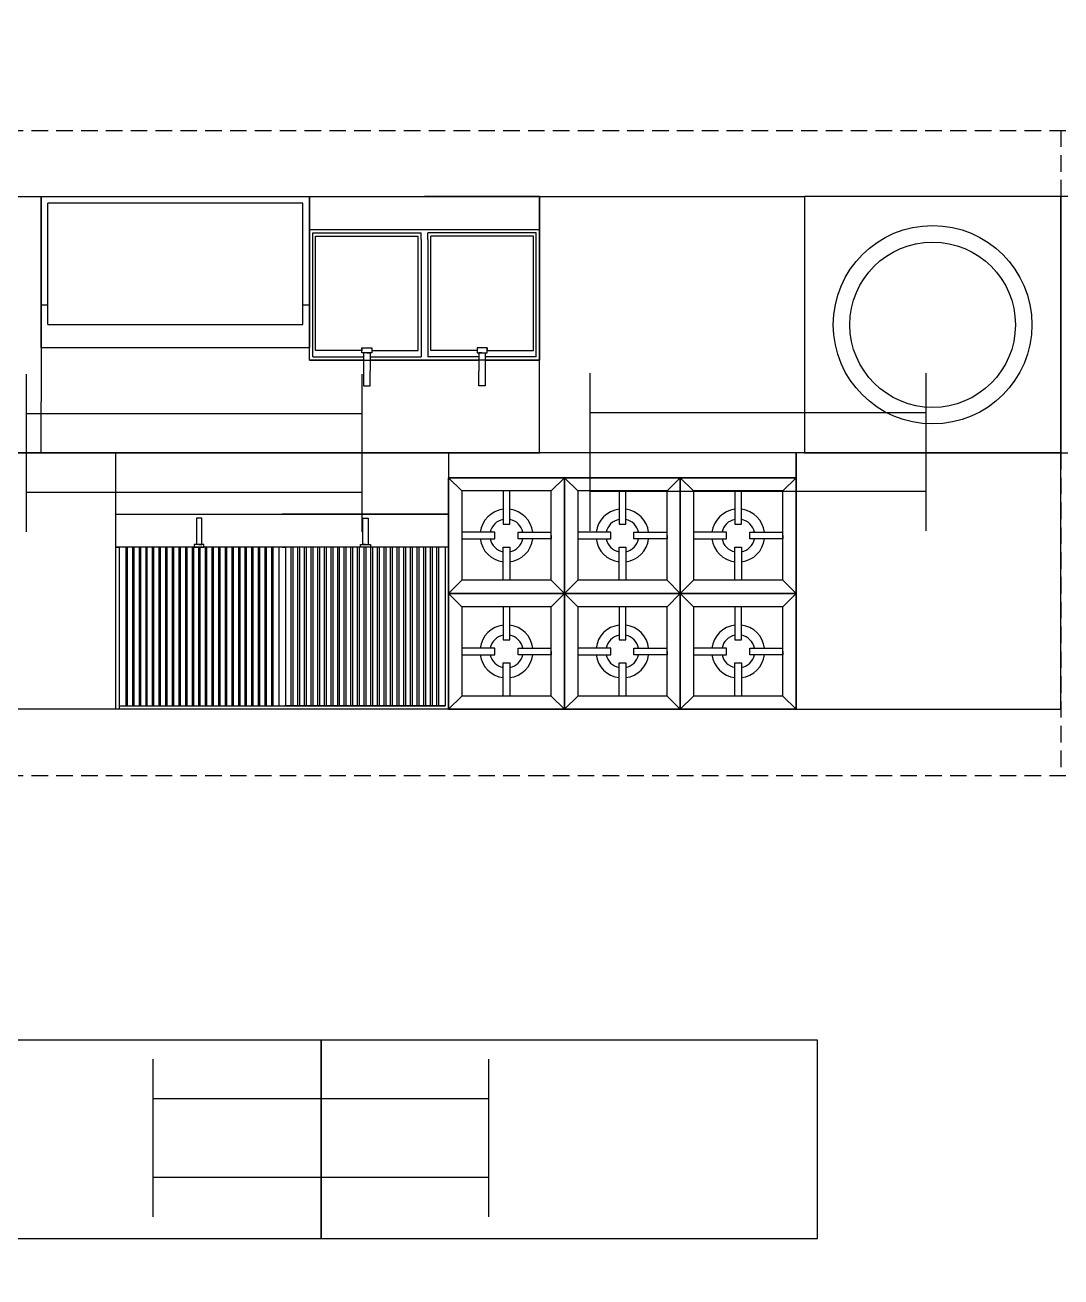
# Model space of a CAD drawing. Header units: millimetres. Extents: x 2412 to 2920, y 1219 to 1516.
# Drawn here: x 2593.38 to 2609.02, y 1374.88 to 1393.8 of the extents above; entities that cross this region are included whole.
import ezdxf

# ---------------------------------------------------------------- set-up
doc = ezdxf.new("R2010")
doc.units = ezdxf.units.MM
doc.linetypes.add('TRAZOS', pattern=[0.75, 0.5, -0.25])
doc.layers.get('0').update_dxf_attribs({"color": 252})
for name, color, linetype in [('CUINA', 254, 'Continuous'), ('ELÈCTRICA', 250, 'Continuous'), ('ELÈCTRICA_0', 254, 'Continuous')]:
    doc.layers.add(name, color=color, linetype=linetype)
doc.layers.get('ELÈCTRICA').off()

# ---------------------------------------------------------------- blocks, each defined once
blk = doc.blocks.new('taula1.5x0.6')
at = {"layer": 'CUINA'}
for p, q in [((121.5009, 10.7533), (120.0009, 10.7533)), ((120.0009, 10.7533), (120.0009, 10.1533)), ((121.5009, 10.1533), (121.5009, 10.7533)), ((120.0009, 10.1533), (121.5009, 10.1533))]:
    blk.add_line(p, q, dxfattribs=at)
blk = doc.blocks.new('fogons')
at = {"layer": 'CUINA'}
for p, q in [((113.7031, 16.572), (112.6531, 16.572)), ((112.6531, 16.572), (112.6531, 15.797)), ((112.6531, 16.572), (113.0031, 16.572)), ((112.6531, 16.222), (112.6531, 16.572)), ((112.6531, 16.572), (112.6931, 16.532)), ((112.6531, 16.572), (112.6931, 16.572)), ((112.6531, 16.572), (112.6531, 16.532)), ((113.0031, 16.572), (112.9631, 16.532)), ((113.0031, 16.572), (113.0031, 16.222)), ((113.0031, 16.572), (113.3531, 16.572)), ((113.0031, 16.222), (113.0031, 16.572)), ((113.0031, 16.572), (113.3531, 16.572)), ((113.0031, 16.222), (113.0031, 16.572)), ((113.0031, 16.572), (113.0431, 16.532)), ((113.3531, 16.572), (113.3131, 16.532)), ((113.3531, 16.572), (113.7031, 16.572)), ((113.3531, 16.572), (113.3531, 16.222)), ((113.3531, 16.222), (113.3531, 16.572)), ((113.3531, 16.572), (113.7031, 16.572)), ((113.3531, 16.222), (113.3531, 16.572)), ((113.3531, 16.572), (113.3931, 16.532)), ((113.7031, 16.572), (113.6631, 16.532)), ((113.7031, 15.797), (113.7031, 16.572)), ((113.7031, 16.572), (113.7031, 16.222)), ((113.7031, 16.572), (113.7031, 16.222)), ((113.7031, 16.222), (113.7031, 16.572)), ((112.6931, 16.532), (112.6931, 16.262)), ((112.6931, 16.532), (112.9631, 16.532)), ((112.8181, 16.432), (112.8181, 16.532)), ((112.8281, 16.532), (112.8381, 16.532)), ((112.8381, 16.532), (112.8381, 16.522)), ((112.8381, 16.522), (112.8381, 16.432)), ((112.9631, 16.262), (112.9631, 16.532)), ((113.0431, 16.532), (113.0431, 16.262)), ((113.0431, 16.532), (113.3131, 16.532)), ((113.1681, 16.432), (113.1681, 16.532)), ((113.1781, 16.532), (113.1881, 16.532)), ((113.1881, 16.532), (113.1881, 16.522)), ((113.1881, 16.522), (113.1881, 16.432)), ((113.3131, 16.262), (113.3131, 16.532)), ((113.3931, 16.532), (113.3931, 16.262)), ((113.3931, 16.532), (113.6631, 16.532)), ((113.5181, 16.432), (113.5181, 16.532)), ((113.5281, 16.532), (113.5381, 16.532)), ((113.5381, 16.532), (113.5381, 16.522)), ((113.5381, 16.522), (113.5381, 16.432)), ((113.6631, 16.262), (113.6631, 16.532)), ((112.8381, 16.432), (112.8181, 16.432)), ((113.1881, 16.432), (113.1681, 16.432)), ((113.5381, 16.432), (113.5181, 16.432)), ((112.6931, 16.397), (112.6931, 16.407)), ((112.6931, 16.407), (112.7931, 16.407)), ((112.7931, 16.387), (112.6931, 16.387)), ((112.7931, 16.407), (112.7931, 16.387)), ((112.9631, 16.407), (112.8631, 16.407)), ((112.8631, 16.407), (112.8631, 16.387)), ((112.8631, 16.387), (112.9631, 16.387)), ((112.9631, 16.397), (112.9631, 16.407)), ((113.0431, 16.397), (113.0431, 16.407)), ((113.0431, 16.407), (113.1431, 16.407)), ((113.1431, 16.387), (113.0431, 16.387)), ((113.1431, 16.407), (113.1431, 16.387)), ((113.3131, 16.407), (113.2131, 16.407)), ((113.2131, 16.407), (113.2131, 16.387)), ((113.2131, 16.387), (113.3131, 16.387)), ((113.3131, 16.397), (113.3131, 16.407)), ((113.3931, 16.397), (113.3931, 16.407)), ((113.3931, 16.407), (113.4931, 16.407)), ((113.4931, 16.387), (113.3931, 16.387)), ((113.4931, 16.407), (113.4931, 16.387)), ((113.6631, 16.407), (113.5631, 16.407)), ((113.5631, 16.407), (113.5631, 16.387)), ((113.5631, 16.387), (113.6631, 16.387)), ((113.6631, 16.397), (113.6631, 16.407)), ((112.8381, 16.362), (112.8181, 16.362)), ((112.8181, 16.362), (112.8181, 16.262)), ((112.8381, 16.262), (112.8381, 16.362)), ((113.1881, 16.362), (113.1681, 16.362)), ((113.1681, 16.362), (113.1681, 16.262)), ((113.1881, 16.262), (113.1881, 16.362)), ((113.5381, 16.362), (113.5181, 16.362)), ((113.5181, 16.362), (113.5181, 16.262)), ((113.5381, 16.262), (113.5381, 16.362)), ((112.6931, 16.262), (112.6531, 16.222)), ((112.6931, 16.262), (112.9631, 16.262)), ((112.8281, 16.262), (112.8381, 16.262)), ((112.9631, 16.262), (113.0031, 16.222)), ((113.0431, 16.262), (113.0031, 16.222)), ((113.0431, 16.262), (113.3131, 16.262)), ((113.1781, 16.262), (113.1881, 16.262)), ((113.3131, 16.262), (113.3531, 16.222)), ((113.3931, 16.262), (113.3531, 16.222)), ((113.3931, 16.262), (113.6631, 16.262)), ((113.5281, 16.262), (113.5381, 16.262)), ((113.6631, 16.262), (113.7031, 16.222)), ((113.0031, 16.222), (112.6531, 16.222)), ((112.6531, 16.222), (113.0031, 16.222)), ((112.6531, 15.872), (112.6531, 16.222)), ((112.6531, 16.222), (113.0031, 16.222)), ((112.6531, 15.872), (112.6531, 16.222)), ((112.6531, 16.222), (112.6931, 16.182)), ((113.0031, 16.222), (112.9631, 16.182)), ((113.0031, 16.222), (113.3531, 16.222)), ((113.3531, 16.222), (113.0031, 16.222)), ((113.3531, 16.222), (113.0031, 16.222)), ((113.0031, 16.222), (113.3531, 16.222)), ((113.0031, 16.222), (113.3531, 16.222)), ((113.0031, 15.872), (113.0031, 16.222)), ((113.0031, 16.222), (113.0431, 16.182)), ((113.0031, 16.222), (113.0031, 15.872)), ((113.0031, 15.872), (113.0031, 16.222)), ((113.3531, 16.222), (113.3131, 16.182)), ((113.7031, 16.222), (113.3531, 16.222)), ((113.3531, 16.222), (113.7031, 16.222)), ((113.3531, 16.222), (113.3531, 15.872)), ((113.3531, 15.872), (113.3531, 16.222)), ((113.7031, 16.222), (113.3531, 16.222)), ((113.3531, 16.222), (113.7031, 16.222)), ((113.3531, 16.222), (113.7031, 16.222)), ((113.3531, 15.872), (113.3531, 16.222)), ((113.3531, 16.222), (113.3931, 16.182)), ((113.7031, 16.222), (113.6631, 16.182)), ((113.7031, 16.222), (113.7031, 15.872)), ((113.7031, 16.222), (113.7031, 15.872)), ((113.7031, 15.872), (113.7031, 16.222)), ((112.6931, 16.182), (112.6931, 15.912)), ((112.6931, 16.182), (112.9631, 16.182)), ((112.8181, 16.082), (112.8181, 16.182)), ((112.8281, 16.182), (112.8381, 16.182)), ((112.8381, 16.182), (112.8381, 16.172)), ((112.8381, 16.172), (112.8381, 16.082)), ((112.9631, 15.912), (112.9631, 16.182)), ((113.0431, 16.182), (113.0431, 15.912)), ((113.0431, 16.182), (113.3131, 16.182)), ((113.1681, 16.082), (113.1681, 16.182)), ((113.1781, 16.182), (113.1881, 16.182)), ((113.1881, 16.182), (113.1881, 16.172)), ((113.1881, 16.172), (113.1881, 16.082)), ((113.3131, 15.912), (113.3131, 16.182)), ((113.3931, 16.182), (113.3931, 15.912)), ((113.3931, 16.182), (113.6631, 16.182)), ((113.5181, 16.082), (113.5181, 16.182)), ((113.5281, 16.182), (113.5381, 16.182)), ((113.5381, 16.182), (113.5381, 16.172)), ((113.5381, 16.172), (113.5381, 16.082)), ((113.6631, 15.912), (113.6631, 16.182)), ((112.6931, 16.047), (112.6931, 16.057)), ((112.6931, 16.057), (112.7931, 16.057)), ((112.7931, 16.057), (112.7931, 16.037)), ((112.8381, 16.082), (112.8181, 16.082)), ((112.9631, 16.057), (112.8631, 16.057)), ((112.8631, 16.057), (112.8631, 16.037)), ((112.9631, 16.047), (112.9631, 16.057)), ((113.0431, 16.047), (113.0431, 16.057)), ((113.0431, 16.057), (113.1431, 16.057)), ((113.1431, 16.057), (113.1431, 16.037)), ((113.1881, 16.082), (113.1681, 16.082)), ((113.3131, 16.057), (113.2131, 16.057)), ((113.2131, 16.057), (113.2131, 16.037)), ((113.3131, 16.047), (113.3131, 16.057)), ((113.3931, 16.047), (113.3931, 16.057)), ((113.3931, 16.057), (113.4931, 16.057)), ((113.4931, 16.057), (113.4931, 16.037)), ((113.5381, 16.082), (113.5181, 16.082)), ((113.6631, 16.057), (113.5631, 16.057)), ((113.5631, 16.057), (113.5631, 16.037)), ((113.6631, 16.047), (113.6631, 16.057)), ((112.7931, 16.037), (112.6931, 16.037)), ((112.8381, 16.012), (112.8181, 16.012)), ((112.8181, 16.012), (112.8181, 15.912)), ((112.8381, 15.912), (112.8381, 16.012)), ((112.8631, 16.037), (112.9631, 16.037)), ((113.1431, 16.037), (113.0431, 16.037)), ((113.1881, 16.012), (113.1681, 16.012)), ((113.1681, 16.012), (113.1681, 15.912)), ((113.1881, 15.912), (113.1881, 16.012)), ((113.2131, 16.037), (113.3131, 16.037)), ((113.4931, 16.037), (113.3931, 16.037)), ((113.5381, 16.012), (113.5181, 16.012)), ((113.5181, 16.012), (113.5181, 15.912)), ((113.5381, 15.912), (113.5381, 16.012)), ((113.5631, 16.037), (113.6631, 16.037)), ((112.6931, 15.912), (112.6531, 15.872)), ((112.6931, 15.912), (112.9631, 15.912)), ((112.8281, 15.912), (112.8381, 15.912)), ((112.9631, 15.912), (113.0031, 15.872)), ((113.0431, 15.912), (113.0031, 15.872)), ((113.0431, 15.912), (113.3131, 15.912)), ((113.1781, 15.912), (113.1881, 15.912)), ((113.3131, 15.912), (113.3531, 15.872)), ((113.3931, 15.912), (113.3531, 15.872)), ((113.3931, 15.912), (113.6631, 15.912)), ((113.5281, 15.912), (113.5381, 15.912)), ((113.6631, 15.912), (113.7031, 15.872)), ((112.6531, 15.797), (112.6531, 15.872)), ((112.6531, 15.872), (113.7031, 15.872)), ((113.0031, 15.872), (112.6531, 15.872)), ((113.0031, 15.872), (112.6531, 15.872)), ((112.6531, 15.872), (113.0031, 15.872)), ((113.3531, 15.872), (113.0031, 15.872)), ((113.3531, 15.872), (113.0031, 15.872)), ((113.0031, 15.872), (113.3531, 15.872)), ((113.7031, 15.872), (113.3531, 15.872)), ((113.7031, 15.872), (113.3531, 15.872)), ((113.3531, 15.872), (113.7031, 15.872)), ((112.6531, 15.797), (113.7031, 15.797))]:
    blk.add_line(p, q, dxfattribs=at)
for centre, radius, start, end in [((112.8281, 16.397), 0.08, 97.1808, 172.8192), ((112.8281, 16.397), 0.08, 7.1808, 82.8192), ((113.1781, 16.397), 0.08, 97.1808, 172.8192), ((113.1781, 16.397), 0.08, 7.1808, 82.8192), ((113.5281, 16.397), 0.08, 97.1808, 172.8192), ((113.5281, 16.397), 0.08, 7.1808, 82.8192), ((112.8281, 16.397), 0.05, 101.537, 168.463), ((112.8281, 16.397), 0.05, 11.537, 78.463), ((113.1781, 16.397), 0.05, 101.537, 168.463), ((113.1781, 16.397), 0.05, 11.537, 78.463), ((113.5281, 16.397), 0.05, 101.537, 168.463), ((113.5281, 16.397), 0.05, 11.537, 78.463), ((112.8281, 16.397), 0.08, 187.1808, 262.8192), ((112.8281, 16.397), 0.05, 191.537, 258.463), ((112.8281, 16.397), 0.08, 277.1808, 352.8192), ((112.8281, 16.397), 0.05, 281.537, 348.463), ((113.1781, 16.397), 0.08, 187.1808, 262.8192), ((113.1781, 16.397), 0.05, 191.537, 258.463), ((113.1781, 16.397), 0.08, 277.1808, 352.8192), ((113.1781, 16.397), 0.05, 281.537, 348.463), ((113.5281, 16.397), 0.08, 187.1808, 262.8192), ((113.5281, 16.397), 0.05, 191.537, 258.463), ((113.5281, 16.397), 0.08, 277.1808, 352.8192), ((113.5281, 16.397), 0.05, 281.537, 348.463), ((112.8281, 16.047), 0.08, 97.1808, 172.8192), ((112.8281, 16.047), 0.08, 7.1808, 82.8192), ((113.1781, 16.047), 0.08, 97.1808, 172.8192), ((113.1781, 16.047), 0.08, 7.1808, 82.8192), ((113.5281, 16.047), 0.08, 97.1808, 172.8192), ((113.5281, 16.047), 0.08, 7.1808, 82.8192), ((112.8281, 16.047), 0.05, 101.537, 168.463), ((112.8281, 16.047), 0.05, 11.537, 78.463), ((113.1781, 16.047), 0.05, 101.537, 168.463), ((113.1781, 16.047), 0.05, 11.537, 78.463), ((113.5281, 16.047), 0.05, 101.537, 168.463), ((113.5281, 16.047), 0.05, 11.537, 78.463), ((112.8281, 16.047), 0.08, 187.1808, 262.8192), ((112.8281, 16.047), 0.05, 191.537, 258.463), ((112.8281, 16.047), 0.08, 277.1808, 352.8192), ((112.8281, 16.047), 0.05, 281.537, 348.463), ((113.1781, 16.047), 0.08, 187.1808, 262.8192), ((113.1781, 16.047), 0.05, 191.537, 258.463), ((113.1781, 16.047), 0.08, 277.1808, 352.8192), ((113.1781, 16.047), 0.05, 281.537, 348.463), ((113.5281, 16.047), 0.08, 187.1808, 262.8192), ((113.5281, 16.047), 0.05, 191.537, 258.463), ((113.5281, 16.047), 0.08, 277.1808, 352.8192), ((113.5281, 16.047), 0.05, 281.537, 348.463)]:
    blk.add_arc(centre, radius, start, end, dxfattribs=at)
blk = doc.blocks.new('planxa')
at = {"layer": 'CUINA'}
for p, q in [((114.1313, 16.2308), (114.9413, 16.2308)), ((114.1313, 15.7738), (114.1313, 16.2308)), ((114.1513, 15.8438), (114.1513, 16.2108)), ((114.9213, 16.2108), (114.1513, 16.2108)), ((114.9213, 15.8438), (114.9213, 16.2108)), ((114.9413, 16.2308), (114.9413, 15.7738)), ((114.1313, 15.8438), (114.1313, 15.9038)), ((114.1313, 15.9038), (114.1513, 15.9038)), ((114.9213, 15.9038), (114.9413, 15.9038)), ((114.1313, 15.7738), (114.1313, 15.8438)), ((114.1513, 15.8438), (114.9213, 15.8438)), ((114.9413, 15.7738), (114.1313, 15.7738))]:
    blk.add_line(p, q, dxfattribs=at)
blk = doc.blocks.new('planxa2')
at = {"layer": 'CUINA'}
for p, q in [((117.2355, 10.8889), (118.2405, 10.8889)), ((117.2355, 10.2989), (117.2355, 10.8889)), ((117.2455, 10.3989), (117.2455, 10.8789)), ((118.2305, 10.8789), (117.2455, 10.8789)), ((117.2455, 10.8789), (117.2655, 10.8789)), ((117.2655, 10.8789), (117.2755, 10.8789)), ((117.2655, 10.3989), (117.2655, 10.8789)), ((117.2655, 10.8789), (117.2855, 10.8789)), ((117.2655, 10.8789), (117.2705, 10.8789)), ((117.2705, 10.8789), (117.2705, 10.3989)), ((117.2855, 10.8789), (117.3055, 10.8789)), ((117.2855, 10.3989), (117.2855, 10.8789)), ((117.2905, 10.8789), (117.2855, 10.8789)), ((117.2905, 10.8789), (117.2905, 10.3989)), ((117.3055, 10.8789), (117.3255, 10.8789)), ((117.3055, 10.3989), (117.3055, 10.8789)), ((117.3055, 10.8789), (117.3105, 10.8789)), ((117.3105, 10.8789), (117.3105, 10.3989)), ((117.3255, 10.8789), (117.3455, 10.8789)), ((117.3255, 10.3989), (117.3255, 10.8789)), ((117.3255, 10.8789), (117.3305, 10.8789)), ((117.3305, 10.8789), (117.3305, 10.3989)), ((117.3455, 10.8789), (117.3655, 10.8789)), ((117.3455, 10.8789), (117.3555, 10.8789)), ((117.3455, 10.3989), (117.3455, 10.8789)), ((117.3455, 10.8789), (117.3655, 10.8789)), ((117.3455, 10.8789), (117.3505, 10.8789)), ((117.3505, 10.8789), (117.3505, 10.3989)), ((117.3655, 10.8789), (117.3855, 10.8789)), ((117.3655, 10.8789), (117.3855, 10.8789)), ((117.3655, 10.3989), (117.3655, 10.8789)), ((117.3705, 10.8789), (117.3655, 10.8789)), ((117.3705, 10.8789), (117.3705, 10.3989)), ((117.3855, 10.8789), (117.4055, 10.8789)), ((117.3855, 10.8789), (117.4055, 10.8789)), ((117.3855, 10.3989), (117.3855, 10.8789)), ((117.3855, 10.8789), (117.3905, 10.8789)), ((117.3905, 10.8789), (117.3905, 10.3989)), ((117.4055, 10.8789), (117.4255, 10.8789)), ((117.4055, 10.8789), (117.4255, 10.8789)), ((117.4055, 10.3989), (117.4055, 10.8789)), ((117.4055, 10.8789), (117.4105, 10.8789)), ((117.4105, 10.8789), (117.4105, 10.3989)), ((117.4255, 10.8789), (117.4455, 10.8789)), ((117.4255, 10.8789), (117.4455, 10.8789)), ((117.4255, 10.8789), (117.4355, 10.8789)), ((117.4255, 10.3989), (117.4255, 10.8789)), ((117.4255, 10.8789), (117.4455, 10.8789)), ((117.4255, 10.8789), (117.4305, 10.8789)), ((117.4305, 10.8789), (117.4305, 10.3989)), ((117.4455, 10.8789), (117.4655, 10.8789)), ((117.4455, 10.8789), (117.4655, 10.8789)), ((117.4455, 10.8789), (117.4655, 10.8789)), ((117.4455, 10.3989), (117.4455, 10.8789)), ((117.4505, 10.8789), (117.4455, 10.8789)), ((117.4505, 10.8789), (117.4505, 10.3989)), ((117.4655, 10.8789), (117.4855, 10.8789)), ((117.4655, 10.8789), (117.4855, 10.8789)), ((117.4655, 10.3989), (117.4655, 10.8789)), ((117.4655, 10.8789), (117.4705, 10.8789)), ((117.4705, 10.8789), (117.4705, 10.3989)), ((117.4855, 10.8789), (117.5055, 10.8789)), ((117.4855, 10.3989), (117.4855, 10.8789)), ((117.4855, 10.8789), (117.4905, 10.8789)), ((117.4905, 10.8789), (117.4905, 10.3989)), ((117.5055, 10.8789), (117.5255, 10.8789)), ((117.5055, 10.8789), (117.5155, 10.8789)), ((117.5055, 10.3989), (117.5055, 10.8789)), ((117.5055, 10.8789), (117.5255, 10.8789)), ((117.5055, 10.8789), (117.5105, 10.8789)), ((117.5105, 10.8789), (117.5105, 10.3989)), ((117.5255, 10.8789), (117.5455, 10.8789)), ((117.5255, 10.8789), (117.5455, 10.8789)), ((117.5255, 10.3989), (117.5255, 10.8789)), ((117.5305, 10.8789), (117.5255, 10.8789)), ((117.5305, 10.8789), (117.5305, 10.3989)), ((117.5455, 10.8789), (117.5655, 10.8789)), ((117.5455, 10.3989), (117.5455, 10.8789)), ((117.5455, 10.8789), (117.5505, 10.8789)), ((117.5505, 10.8789), (117.5505, 10.3989)), ((117.5655, 10.8789), (117.5855, 10.8789)), ((117.5655, 10.3989), (117.5655, 10.8789)), ((117.5655, 10.8789), (117.5705, 10.8789)), ((117.5705, 10.8789), (117.5705, 10.3989)), ((117.5855, 10.8789), (117.6055, 10.8789)), ((117.5855, 10.8789), (117.5955, 10.8789)), ((117.5855, 10.3989), (117.5855, 10.8789)), ((117.5855, 10.8789), (117.6055, 10.8789)), ((117.5855, 10.8789), (117.5905, 10.8789)), ((117.5905, 10.8789), (117.5905, 10.3989)), ((117.6055, 10.8789), (117.6255, 10.8789)), ((117.6055, 10.8789), (117.6255, 10.8789)), ((117.6055, 10.3989), (117.6055, 10.8789)), ((117.6105, 10.8789), (117.6055, 10.8789)), ((117.6105, 10.8789), (117.6105, 10.3989)), ((117.6255, 10.8789), (117.6455, 10.8789)), ((117.6255, 10.3989), (117.6255, 10.8789)), ((117.6255, 10.8789), (117.6305, 10.8789)), ((117.6305, 10.8789), (117.6305, 10.3989)), ((117.6455, 10.8789), (117.6655, 10.8789)), ((117.6455, 10.3989), (117.6455, 10.8789)), ((117.6455, 10.8789), (117.6505, 10.8789)), ((117.6505, 10.8789), (117.6505, 10.3989)), ((117.6655, 10.8789), (117.6855, 10.8789)), ((117.6655, 10.8789), (117.6755, 10.8789)), ((117.6655, 10.3989), (117.6655, 10.8789)), ((117.6655, 10.8789), (117.6855, 10.8789)), ((117.6655, 10.8789), (117.6705, 10.8789)), ((117.6705, 10.8789), (117.6705, 10.3989)), ((117.6855, 10.8789), (117.7055, 10.8789)), ((117.6855, 10.8789), (117.7055, 10.8789)), ((117.6855, 10.3989), (117.6855, 10.8789)), ((117.6905, 10.8789), (117.6855, 10.8789)), ((117.6905, 10.8789), (117.6905, 10.3989)), ((117.7055, 10.8789), (117.7255, 10.8789)), ((117.7055, 10.8789), (117.7255, 10.8789)), ((117.7055, 10.3989), (117.7055, 10.8789)), ((117.7055, 10.8789), (117.7105, 10.8789)), ((117.7105, 10.8789), (117.7105, 10.3989)), ((117.7255, 10.8789), (117.7305, 10.8789)), ((117.728, 10.3989), (117.728, 10.8789)), ((117.7505, 10.8789), (117.7455, 10.8789)), ((117.748, 10.3989), (117.748, 10.8789)), ((117.748, 10.3989), (117.748, 10.8789)), ((117.7705, 10.8789), (117.7505, 10.8789)), ((117.7705, 10.8789), (117.7505, 10.8789)), ((117.7655, 10.8789), (117.7655, 10.3989)), ((117.7705, 10.8789), (117.7655, 10.8789)), ((117.7905, 10.8789), (117.7705, 10.8789)), ((117.7905, 10.8789), (117.7705, 10.8789)), ((117.7705, 10.3989), (117.7705, 10.8789)), ((117.7855, 10.8789), (117.7855, 10.3989)), ((117.7855, 10.8789), (117.7905, 10.8789)), ((117.8105, 10.8789), (117.7905, 10.8789)), ((117.8105, 10.8789), (117.7905, 10.8789)), ((117.7905, 10.3989), (117.7905, 10.8789)), ((117.8105, 10.8789), (117.8005, 10.8789)), ((117.8105, 10.8789), (117.8055, 10.8789)), ((117.8055, 10.8789), (117.8055, 10.3989)), ((117.8305, 10.8789), (117.8105, 10.8789)), ((117.8105, 10.3989), (117.8105, 10.8789)), ((117.8255, 10.8789), (117.8255, 10.3989)), ((117.8305, 10.8789), (117.8255, 10.8789)), ((117.8505, 10.8789), (117.8305, 10.8789)), ((117.8305, 10.3989), (117.8305, 10.8789)), ((117.8455, 10.8789), (117.8455, 10.3989)), ((117.8505, 10.8789), (117.8455, 10.8789)), ((117.8705, 10.8789), (117.8505, 10.8789)), ((117.8705, 10.8789), (117.8505, 10.8789)), ((117.8505, 10.3989), (117.8505, 10.8789)), ((117.8655, 10.8789), (117.8655, 10.3989)), ((117.8655, 10.8789), (117.8705, 10.8789)), ((117.8905, 10.8789), (117.8705, 10.8789)), ((117.8905, 10.8789), (117.8705, 10.8789)), ((117.8705, 10.3989), (117.8705, 10.8789)), ((117.8905, 10.8789), (117.8805, 10.8789)), ((117.8905, 10.8789), (117.8855, 10.8789)), ((117.8855, 10.8789), (117.8855, 10.3989)), ((117.9105, 10.8789), (117.8905, 10.8789)), ((117.8905, 10.3989), (117.8905, 10.8789)), ((117.9055, 10.8789), (117.9055, 10.3989)), ((117.9105, 10.8789), (117.9055, 10.8789)), ((117.9305, 10.8789), (117.9105, 10.8789)), ((117.9105, 10.3989), (117.9105, 10.8789)), ((117.9255, 10.8789), (117.9255, 10.3989)), ((117.9305, 10.8789), (117.9255, 10.8789)), ((117.9505, 10.8789), (117.9305, 10.8789)), ((117.9505, 10.8789), (117.9305, 10.8789)), ((117.9305, 10.3989), (117.9305, 10.8789)), ((117.9455, 10.8789), (117.9455, 10.3989)), ((117.9455, 10.8789), (117.9505, 10.8789)), ((117.9705, 10.8789), (117.9505, 10.8789)), ((117.9705, 10.8789), (117.9505, 10.8789)), ((117.9505, 10.3989), (117.9505, 10.8789)), ((117.9705, 10.8789), (117.9605, 10.8789)), ((117.9705, 10.8789), (117.9655, 10.8789)), ((117.9655, 10.8789), (117.9655, 10.3989)), ((117.9905, 10.8789), (117.9705, 10.8789)), ((117.9705, 10.3989), (117.9705, 10.8789)), ((117.9855, 10.8789), (117.9855, 10.3989)), ((117.9905, 10.8789), (117.9855, 10.8789)), ((118.0105, 10.8789), (117.9905, 10.8789)), ((118.0105, 10.8789), (117.9905, 10.8789)), ((117.9905, 10.3989), (117.9905, 10.8789)), ((118.0055, 10.8789), (118.0055, 10.3989)), ((118.0105, 10.8789), (118.0055, 10.8789)), ((118.0305, 10.8789), (118.0105, 10.8789)), ((118.0305, 10.8789), (118.0105, 10.8789)), ((118.0305, 10.8789), (118.0105, 10.8789)), ((118.0105, 10.3989), (118.0105, 10.8789)), ((118.0255, 10.8789), (118.0255, 10.3989)), ((118.0255, 10.8789), (118.0305, 10.8789)), ((118.0505, 10.8789), (118.0305, 10.8789)), ((118.0505, 10.8789), (118.0305, 10.8789)), ((118.0505, 10.8789), (118.0305, 10.8789)), ((118.0305, 10.3989), (118.0305, 10.8789)), ((118.0505, 10.8789), (118.0405, 10.8789)), ((118.0505, 10.8789), (118.0455, 10.8789)), ((118.0455, 10.8789), (118.0455, 10.3989)), ((118.0705, 10.8789), (118.0505, 10.8789)), ((118.0705, 10.8789), (118.0505, 10.8789)), ((118.0505, 10.3989), (118.0505, 10.8789)), ((118.0655, 10.8789), (118.0655, 10.3989)), ((118.0705, 10.8789), (118.0655, 10.8789)), ((118.0905, 10.8789), (118.0705, 10.8789)), ((118.0905, 10.8789), (118.0705, 10.8789)), ((118.0705, 10.3989), (118.0705, 10.8789)), ((118.0855, 10.8789), (118.0855, 10.3989)), ((118.0905, 10.8789), (118.0855, 10.8789)), ((118.1105, 10.8789), (118.0905, 10.8789)), ((118.1105, 10.8789), (118.0905, 10.8789)), ((118.0905, 10.3989), (118.0905, 10.8789)), ((118.1055, 10.8789), (118.1055, 10.3989)), ((118.1055, 10.8789), (118.1105, 10.8789)), ((118.1305, 10.8789), (118.1105, 10.8789)), ((118.1305, 10.8789), (118.1105, 10.8789)), ((118.1105, 10.3989), (118.1105, 10.8789)), ((118.1305, 10.8789), (118.1205, 10.8789)), ((118.1305, 10.8789), (118.1255, 10.8789)), ((118.1255, 10.8789), (118.1255, 10.3989)), ((118.1505, 10.8789), (118.1305, 10.8789)), ((118.1305, 10.3989), (118.1305, 10.8789)), ((118.1455, 10.8789), (118.1455, 10.3989)), ((118.1505, 10.8789), (118.1455, 10.8789)), ((118.1705, 10.8789), (118.1505, 10.8789)), ((118.1505, 10.3989), (118.1505, 10.8789)), ((118.1655, 10.8789), (118.1655, 10.3989)), ((118.1705, 10.8789), (118.1655, 10.8789)), ((118.1905, 10.8789), (118.1705, 10.8789)), ((118.1705, 10.3989), (118.1705, 10.8789)), ((118.1855, 10.8789), (118.1855, 10.3989)), ((118.1855, 10.8789), (118.1905, 10.8789)), ((118.2105, 10.8789), (118.1905, 10.8789)), ((118.1905, 10.3989), (118.1905, 10.8789)), ((118.2105, 10.8789), (118.2005, 10.8789)), ((118.2105, 10.8789), (118.2055, 10.8789)), ((118.2055, 10.8789), (118.2055, 10.3989)), ((118.2105, 10.3989), (118.2105, 10.8789)), ((118.2305, 10.8789), (118.2105, 10.8789)), ((118.2305, 10.3989), (118.2305, 10.8889)), ((118.2305, 10.3989), (118.2305, 10.8789)), ((118.2405, 10.8889), (118.2405, 10.2989)), ((117.2355, 10.2989), (117.2355, 10.3989)), ((117.2355, 10.3989), (118.2405, 10.3989)), ((117.2355, 10.3989), (117.738, 10.3989)), ((117.2355, 10.3989), (117.2455, 10.3989)), ((117.4718, 10.3909), (117.4718, 10.3989)), ((117.4718, 10.3989), (117.4868, 10.3989)), ((117.5018, 10.3909), (117.4718, 10.3909)), ((117.4788, 10.3109), (117.4788, 10.3909)), ((117.4868, 10.3989), (117.5018, 10.3989)), ((117.4868, 10.3909), (117.4948, 10.3909)), ((117.4948, 10.3909), (117.4948, 10.3109)), ((117.5018, 10.3989), (117.5018, 10.3909)), ((117.738, 10.3989), (117.728, 10.3989)), ((117.738, 10.3989), (117.748, 10.3989)), ((117.9893, 10.3989), (117.9743, 10.3989)), ((117.9743, 10.3989), (117.9743, 10.3909)), ((117.9743, 10.3909), (118.0043, 10.3909)), ((117.9893, 10.3909), (117.9813, 10.3909)), ((117.9813, 10.3909), (117.9813, 10.3109)), ((118.0043, 10.3989), (117.9893, 10.3989)), ((117.9973, 10.3109), (117.9973, 10.3909)), ((118.0043, 10.3909), (118.0043, 10.3989)), ((118.2405, 10.3989), (118.2305, 10.3989)), ((118.2405, 10.3989), (118.2305, 10.3989)), ((118.2405, 10.2989), (117.2355, 10.2989)), ((117.2355, 10.2989), (117.738, 10.2989)), ((117.2355, 10.2989), (117.4868, 10.2989)), ((117.4948, 10.3109), (117.4788, 10.3109)), ((117.9813, 10.3109), (117.9973, 10.3109))]:
    blk.add_line(p, q, dxfattribs=at)
blk = doc.blocks.new('caldero3')
at = {"layer": 'CUINA'}
for p, q in [((113.8972, 12.7849), (113.8972, 12.0099)), ((114.6722, 12.7849), (113.8972, 12.7849)), ((114.6722, 12.0099), (114.6722, 12.7849)), ((113.8972, 12.0099), (114.6722, 12.0099))]:
    blk.add_line(p, q, dxfattribs=at)
for radius in [0.3, 0.25]:
    blk.add_circle((114.2847, 12.3974), radius, dxfattribs=at)
blk = doc.blocks.new('fregidores')
at = {"layer": 'CUINA'}
for p, q in [((109.3272, 16.6619), (110.0222, 16.6619)), ((109.3272, 16.1669), (109.3272, 16.6619)), ((109.3272, 16.6619), (109.3272, 16.5619)), ((109.3272, 16.6619), (109.6747, 16.6619)), ((110.0222, 16.6619), (109.6747, 16.6619)), ((110.0222, 16.6619), (110.0222, 16.1669)), ((110.0222, 16.1669), (110.0222, 16.6619)), ((110.0222, 16.6619), (110.0222, 16.5619)), ((109.3272, 16.5619), (110.0222, 16.5619)), ((109.3372, 16.5519), (109.6647, 16.5519)), ((109.3372, 16.1769), (109.3372, 16.5519)), ((109.3455, 16.5418), (109.6559, 16.5418)), ((109.3455, 16.5319), (109.3455, 16.5418)), ((109.6559, 16.5319), (109.6559, 16.5418)), ((109.6647, 16.5319), (109.6647, 16.5519)), ((110.0122, 16.5519), (109.6847, 16.5519)), ((109.6847, 16.5319), (109.6847, 16.5519)), ((110.0039, 16.5418), (109.6934, 16.5418)), ((109.6934, 16.5319), (109.6934, 16.5418)), ((110.0039, 16.5319), (110.0039, 16.5418)), ((110.0122, 16.1769), (110.0122, 16.5519)), ((109.3455, 16.1969), (109.3455, 16.5319)), ((109.6559, 16.1969), (109.6559, 16.5319)), ((109.6647, 16.5319), (109.6647, 16.1769)), ((109.6847, 16.5319), (109.6847, 16.1769)), ((109.6934, 16.1969), (109.6934, 16.5319)), ((110.0039, 16.1969), (110.0039, 16.5319)), ((109.4855, 16.1969), (109.3455, 16.1969)), ((109.4855, 16.1897), (109.4855, 16.2044)), ((109.4855, 16.2044), (109.5009, 16.2044)), ((109.4855, 16.2044), (109.4855, 16.1969)), ((109.5009, 16.2044), (109.5159, 16.2044)), ((109.5159, 16.2044), (109.5159, 16.1897)), ((109.5159, 16.1969), (109.6559, 16.1969)), ((109.8334, 16.1969), (109.6934, 16.1969)), ((109.8484, 16.2044), (109.8334, 16.2044)), ((109.8334, 16.2044), (109.8334, 16.1897)), ((109.8639, 16.2044), (109.8484, 16.2044)), ((109.8639, 16.1897), (109.8639, 16.2044)), ((109.8639, 16.2044), (109.8639, 16.1969)), ((109.8639, 16.1969), (110.0039, 16.1969)), ((109.4909, 16.1669), (109.3272, 16.1669)), ((109.3272, 16.1669), (109.8384, 16.1669)), ((109.3372, 16.1769), (109.4909, 16.1769)), ((109.3372, 16.1669), (109.3472, 16.1669)), ((109.5159, 16.1897), (109.4855, 16.1897)), ((109.5109, 16.1897), (109.4909, 16.1897)), ((109.4909, 16.1897), (109.4909, 16.0897)), ((109.5009, 16.1897), (109.5109, 16.1897)), ((109.5109, 16.1897), (109.5109, 16.1769)), ((109.5109, 16.1769), (109.6647, 16.1769)), ((109.5109, 16.1769), (109.5109, 16.1669)), ((110.0222, 16.1669), (109.5109, 16.1669)), ((109.5109, 16.1669), (109.5109, 16.1343)), ((109.8384, 16.1769), (109.6847, 16.1769)), ((109.8334, 16.1897), (109.8639, 16.1897)), ((109.8484, 16.1897), (109.8384, 16.1897)), ((109.8384, 16.1897), (109.8384, 16.1769)), ((109.8384, 16.1897), (109.8584, 16.1897)), ((109.8384, 16.1769), (109.8384, 16.1669)), ((109.8384, 16.1669), (109.8384, 16.1343)), ((109.8584, 16.1897), (109.8584, 16.0897)), ((110.0122, 16.1769), (109.8584, 16.1769)), ((109.8584, 16.1669), (110.0222, 16.1669)), ((110.0122, 16.1669), (110.0022, 16.1669)), ((109.5109, 16.0897), (109.5109, 16.1343)), ((109.8384, 16.0897), (109.8384, 16.1343)), ((109.4909, 16.0897), (109.5109, 16.0897)), ((109.8584, 16.0897), (109.8384, 16.0897))]:
    blk.add_line(p, q, dxfattribs=at)
blk = doc.blocks.new('bloc_cuina3')
for p, q in [((118.1534, 22.9426), (118.9534, 22.9426)), ((118.9534, 22.9426), (118.9534, 22.3224)), ((120.4584, 22.9426), (121.2584, 22.9426)), ((121.2584, 22.9426), (121.2584, 22.1676)), ((120.4584, 22.1676), (120.4584, 22.4476)), ((118.1534, 22.3526), (118.1534, 22.1676)), ((118.9534, 22.1676), (118.9534, 22.3224)), ((117.1484, 22.1676), (118.9534, 22.1676)), ((118.9534, 22.1676), (120.4584, 22.1676)), ((121.2584, 22.1676), (120.4584, 22.1676))]:
    blk.add_line(p, q)
for name, p in [('fogons', (3.4453, 6.3705)), ('planxa2', (-0.0871, 12.0537)), ('planxa', (4.8221, 6.7118)), ('fregidores', (10.4362, 6.2807)), ('caldero3', (7.3612, 10.1576))]:
    blk.add_blockref(name, p)
blk = doc.blocks.new('bloc_cuina4')
at = {"layer": 'CUINA'}
for p, q in [((123.9145, 22.9302), (123.1145, 22.9302)), ((123.1145, 22.9302), (123.1145, 22.1552)), ((123.1145, 22.1552), (123.9145, 22.1552))]:
    blk.add_line(p, q, dxfattribs=at)
blk.add_blockref('bloc_cuina3', (7.816, -0.0124))
blk = doc.blocks.new('fluorescent')
at = {"layer": 'ELÈCTRICA_0', "linetype": 'Continuous', "ltscale": 0.5}
for p, q in [((113.1133, -12.1475), (113.1133, -12.6238)), ((115.1421, -12.1475), (115.1421, -12.6238)), ((113.1133, -12.3857), (115.1421, -12.3857))]:
    blk.add_line(p, q, dxfattribs=at)

msp = doc.modelspace()

# ---------------------------------------------------------------- hatches: boundary and pattern name
h = msp.add_hatch(color=256)
h.dxf.hatch_style = 1
h.paths.add_polyline_path([(2508.034, 1393.535), (2508.034, 1393.615), (2508.034, 1400.894), (2508.034, 1401.644), (2508.034, 1404.814), (2525.911, 1404.814), (2525.911, 1405.564), (2508.034, 1405.564), (2508.034, 1406.049), (2507.034, 1406.049), (2507.034, 1405.968), (2507.034, 1393.535)])
h.paths.add_polyline_path([(2559.451, 1410.514), (2559.451, 1412.445), (2559.451, 1412.545), (2558.951, 1412.545), (2558.951, 1412.445), (2558.951, 1411.014), (2556.059, 1411.014), (2556.059, 1410.514)])
h.paths.add_polyline_path([(2630.362, 1340.277), (2630.362, 1340.777), (2621.662, 1340.777), (2621.662, 1340.277)])
h.paths.add_polyline_path([(2535.808, 1357.292), (2537.025, 1357.292), (2537.025, 1359.044), (2535.808, 1359.044)], flags=9)
edge = h.paths.add_edge_path()
edge.add_line((2534.643, 1358.719), (2534.643, 1357.642))
edge = h.paths.add_edge_path()
edge.add_line((2534.643, 1357.642), (2538.125, 1357.642))
edge = h.paths.add_edge_path()
edge.add_line((2538.125, 1357.642), (2538.125, 1358.719))
edge = h.paths.add_edge_path()
edge.add_line((2538.125, 1358.719), (2534.643, 1358.719))
h.paths.add_polyline_path([(2557.564, 1358.1), (2558.781, 1358.1), (2558.781, 1359.852), (2557.564, 1359.852)], flags=9)
edge = h.paths.add_edge_path()
edge.add_line((2556.4, 1359.527), (2556.4, 1358.45))
edge = h.paths.add_edge_path()
edge.add_line((2556.4, 1358.45), (2559.881, 1358.45))
edge = h.paths.add_edge_path()
edge.add_line((2559.881, 1358.45), (2559.881, 1359.527))
edge = h.paths.add_edge_path()
edge.add_line((2559.881, 1359.527), (2556.4, 1359.527))
h.paths.add_polyline_path([(2582.293, 1347.269), (2583.511, 1347.269), (2583.511, 1349.022), (2582.293, 1349.022)], flags=9)
edge = h.paths.add_edge_path()
edge.add_line((2581.129, 1348.697), (2581.129, 1347.619))
edge = h.paths.add_edge_path()
edge.add_line((2581.129, 1347.619), (2584.611, 1347.619))
edge = h.paths.add_edge_path()
edge.add_line((2584.611, 1347.619), (2584.611, 1348.697))
edge = h.paths.add_edge_path()
edge.add_line((2584.611, 1348.697), (2581.129, 1348.697))
h.paths.add_polyline_path([(2614.18, 1347.226), (2615.398, 1347.226), (2615.398, 1348.978), (2614.18, 1348.978)], flags=9)
edge = h.paths.add_edge_path()
edge.add_line((2613.016, 1348.654), (2613.016, 1347.576))
edge = h.paths.add_edge_path()
edge.add_line((2613.016, 1347.576), (2616.498, 1347.576))
edge = h.paths.add_edge_path()
edge.add_line((2616.498, 1347.576), (2616.498, 1348.654))
edge = h.paths.add_edge_path()
edge.add_line((2616.498, 1348.654), (2613.016, 1348.654))
h.paths.add_polyline_path([(2636.094, 1347.31), (2637.312, 1347.31), (2637.312, 1349.062), (2636.094, 1349.062)], flags=9)
edge = h.paths.add_edge_path()
edge.add_line((2634.93, 1348.738), (2634.93, 1347.66))
edge = h.paths.add_edge_path()
edge.add_line((2634.93, 1347.66), (2638.412, 1347.66))
edge = h.paths.add_edge_path()
edge.add_line((2638.412, 1347.66), (2638.412, 1348.738))
edge = h.paths.add_edge_path()
edge.add_line((2638.412, 1348.738), (2634.93, 1348.738))
h.paths.add_polyline_path([(2598.268, 1357.608), (2599.485, 1357.608), (2599.485, 1359.36), (2598.268, 1359.36)], flags=9)
edge = h.paths.add_edge_path()
edge.add_line((2597.104, 1359.036), (2597.104, 1357.958))
edge = h.paths.add_edge_path()
edge.add_line((2597.104, 1357.958), (2600.585, 1357.958))
edge = h.paths.add_edge_path()
edge.add_line((2600.585, 1357.958), (2600.585, 1359.036))
edge = h.paths.add_edge_path()
edge.add_line((2600.585, 1359.036), (2597.104, 1359.036))
h.paths.add_polyline_path([(2553.065, 1353.47), (2562.316, 1353.47), (2562.316, 1356.561), (2553.065, 1356.561)], flags=9)
h.paths.add_polyline_path([(2626.21, 1355.249), (2629.405, 1355.249), (2629.405, 1358.34), (2626.21, 1358.34)], flags=9)
h.paths.add_polyline_path([(2562.807, 1357.266), (2566.003, 1357.266), (2566.003, 1360.357), (2562.807, 1360.357)], flags=9)
h.paths.add_polyline_path([(2629.292, 1358.471), (2632.488, 1358.471), (2632.488, 1361.562), (2629.292, 1361.562)], flags=9)
h.paths.add_polyline_path([(2632.02, 1358.424), (2635.216, 1358.424), (2635.216, 1361.515), (2632.02, 1361.515)], flags=9)
h.paths.add_polyline_path([(2636.313, 1355.231), (2639.508, 1355.231), (2639.508, 1358.322), (2636.313, 1358.322)], flags=9)
h.paths.add_polyline_path([(2612.405, 1353.454), (2624.683, 1353.454), (2624.683, 1356.545), (2612.405, 1356.545)], flags=9)
h.paths.add_polyline_path([(2535.824, 1343.539), (2553.656, 1343.539), (2553.656, 1351.789), (2535.824, 1351.789)], flags=9)

# ---------------------------------------------------------------- linework, layer by layer
at = {"layer": 'CUINA', "linetype": 'TRAZOS', "lineweight": -2, "ltscale": 0.5}
for p, q in [((2574.349, 1392.211), (2643.699, 1392.211)), ((2609.024, 1392.211), (2609.024, 1382.461)), ((2574.349, 1382.461), (2643.699, 1382.461))]:
    msp.add_line(p, q, dxfattribs=at)

# ---------------------------------------------------------------- block references
at = {"xscale": 5, "yscale": 5, "zscale": 5}
for p in [(1990.344, 1324.694), (1997.844, 1324.694)]:
    msp.add_blockref('taula1.5x0.6', p, dxfattribs=at)
at = {"layer": 'CUINA', "xscale": 5, "yscale": 5, "zscale": 5}
for p in [(1959.776, 1276.56), (1993.451, 1276.56)]:
    msp.add_blockref('bloc_cuina4', p, dxfattribs=at)
at = {"layer": 'CUINA', "xscale": 5, "yscale": 5, "zscale": 5, "rotation": 180}
msp.add_blockref('bloc_cuina4', (3224.596, 1498.112), dxfattribs=at)
at = {"layer": 'ELÈCTRICA', "linetype": 'Continuous', "xscale": 2.5, "yscale": 2.5, "zscale": 2.5}
for p in [(2310.611, 1418.895), (2319.127, 1418.911), (2310.611, 1417.705), (2319.127, 1417.72), (2312.522, 1408.542), (2312.522, 1407.352)]:
    msp.add_blockref('fluorescent', p, dxfattribs=at)

doc.saveas('drawing.dxf')
